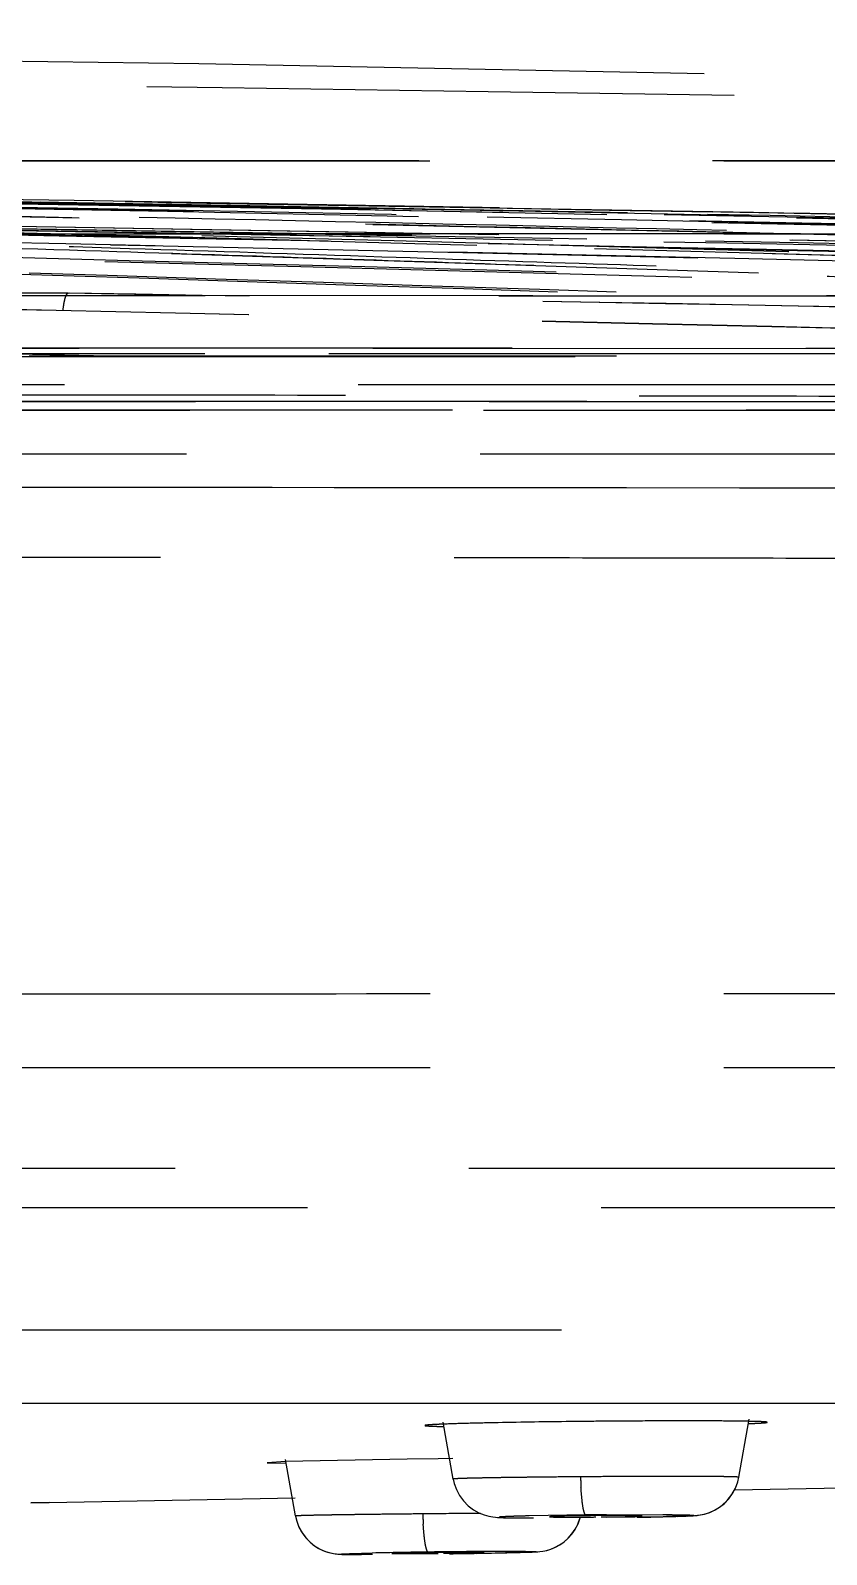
# Model space of a CAD drawing. Header units: millimetres. Extents: x 687 to 1107, y -116 to 478.
# Drawn here: x 954.598 to 956.319, y 329.173 to 332.471 of the extents above; entities that cross this region are included whole.
import ezdxf

# ---------------------------------------------------------------- set-up
doc = ezdxf.new("R2010")
doc.units = ezdxf.units.MM
doc.header["$LTSCALE"] = 0.1
doc.linetypes.add('HIDDENX2', pattern=[19.05, 12.7, -6.35])
doc.layers.add('HIDDEN', color=8, linetype='HIDDENX2')

msp = doc.modelspace()

# ---------------------------------------------------------------- linework, layer by layer
at = {"layer": 'HIDDEN'}
for p, q in [((954.6796, 331.9022), (949.9044, 331.9022)), ((957.5897, 331.8959), (951.5037, 331.8984)), ((953.7062, 331.8975), (959.3718, 331.8954)), ((951.5283, 331.7847), (957.652, 331.7822)), ((959.4495, 331.7817), (953.7408, 331.7839)), ((963.4856, 331.7657), (925.8486, 331.7657)), ((927.8361, 331.7656), (956.7883, 331.7656)), ((945.7182, 331.7721), (963.2813, 331.7721)), ((946.085, 331.7721), (963.2877, 331.7721)), ((945.7815, 331.7046), (963.2928, 331.7046)), ((963.131, 331.6493), (953.6724, 331.6493)), ((957.7062, 331.6681), (953.6734, 331.6682)), ((953.6849, 331.6683), (959.4959, 331.6683)), ((953.6653, 331.5545), (963.0315, 331.5545)), ((955.1209, 331.4815), (953.8861, 331.4825)), ((955.2548, 331.4814), (955.1209, 331.4815)), ((955.463, 331.4812), (955.2548, 331.4814)), ((955.5176, 331.4811), (955.463, 331.4812)), ((955.7079, 331.481), (955.5176, 331.4811)), ((955.7828, 331.4809), (955.7079, 331.481)), ((955.8399, 331.4809), (955.7828, 331.4809)), ((955.8871, 331.4809), (955.8399, 331.4809)), ((956.1309, 331.4807), (955.8871, 331.4809)), ((956.183, 331.4807), (956.1309, 331.4807)), ((956.6125, 331.4806), (956.183, 331.4807)), ((944.6673, 330.2268), (958.8297, 330.2268)), ((958.721, 330.0082), (946.9021, 330.0082)), ((925.3524, 329.9236), (963.9821, 329.9236)), ((959.5566, 329.659), (954.2395, 329.6581)), ((954.5632, 329.5004), (954.6043, 329.5004)), ((954.6043, 329.5004), (954.6397, 329.5004)), ((954.6397, 329.5004), (954.6808, 329.5004)), ((954.6808, 329.5004), (955.4517, 329.5005)), ((955.4517, 329.5005), (955.7262, 329.5005)), ((955.7262, 329.5005), (955.821, 329.5005)), ((955.821, 329.5005), (956.1431, 329.5006)), ((956.1431, 329.5006), (956.1916, 329.5006)), ((956.1916, 329.5006), (957.3373, 329.5007)), ((955.5121, 329.3362), (955.4904, 329.459)), ((956.1298, 329.3401), (956.152, 329.466)), ((955.1496, 329.3738), (955.1102, 329.3716)), ((955.1102, 329.3716), (955.1499, 329.3704)), ((955.4127, 329.3792), (955.1496, 329.3738)), ((955.1711, 329.2563), (955.1496, 329.3785)), ((955.4794, 329.3801), (955.4127, 329.3792)), ((955.5117, 329.3805), (955.4794, 329.3801)), ((955.5121, 329.3361), (955.5121, 329.3361)), ((955.8206, 329.3412), (955.7876, 329.341)), ((956.1205, 329.3128), (956.7992, 329.3253)), ((954.5989, 329.2848), (954.6385, 329.2854)), ((954.6385, 329.2854), (954.5989, 329.2848)), ((954.6385, 329.2854), (955.1705, 329.2952)), ((955.1712, 329.2563), (955.1733, 329.247)), ((955.4795, 329.2611), (955.4464, 329.2608)), ((955.799, 329.2585), (955.6768, 329.2565)), ((955.7225, 329.2549), (955.7206, 329.2546)), ((955.7836, 329.2565), (955.7225, 329.2549)), ((955.8206, 329.257), (955.809, 329.2569)), ((955.8434, 329.2589), (955.9652, 329.2592)), ((955.9661, 329.2546), (955.8447, 329.2527)), ((955.8576, 329.2545), (955.911, 329.2557)), ((955.911, 329.2557), (955.9187, 329.2561)), ((955.9187, 329.2561), (955.9206, 329.2565)), ((955.9844, 329.255), (955.9936, 329.2553)), ((955.9878, 329.2551), (956.002, 329.2556)), ((955.9973, 329.2554), (956.0095, 329.2558)), ((956.0057, 329.2557), (956.0162, 329.2561)), ((956.0132, 329.256), (956.0219, 329.2563)), ((956.0198, 329.2562), (956.027, 329.2566)), ((956.0254, 329.2565), (956.0314, 329.2569)), ((955.2767, 329.1731), (955.2825, 329.173)), ((955.3813, 329.1752), (955.3795, 329.175)), ((955.3795, 329.175), (955.4598, 329.1751)), ((955.4422, 329.1768), (955.3813, 329.1752)), ((955.4795, 329.1773), (955.4676, 329.1772)), ((955.5795, 329.1776), (955.5045, 329.1776)), ((955.5168, 329.1759), (955.57, 329.1771)), ((955.57, 329.1771), (955.5777, 329.1774)), ((955.5777, 329.1774), (955.5795, 329.1776))]:
    msp.add_line(p, q, dxfattribs=at)
for points in [[(963.6652, 332.1909), (960.8572, 332.2713), (957.9595, 332.3408), (954.9619, 332.3983), (951.8879, 332.4421), (948.7709, 332.4708)], [(956.1722, 331.9456), (954.4387, 332.0032), (952.7709, 332.054), (951.1688, 332.0969), (949.6324, 332.1314), (948.1617, 332.1572), (946.7567, 332.1742)], [(959.3728, 331.8953), (957.0874, 331.9627), (954.8974, 332.0242), (952.8028, 332.0774), (950.8036, 332.1207), (948.8998, 332.153), (947.0915, 332.1737)], [(961.7131, 331.8969), (959.106, 331.962), (956.6079, 332.0223), (954.2185, 332.0751), (951.938, 332.1186), (949.7664, 332.1512), (947.7036, 332.1724)], [(962.5689, 331.8999), (959.8995, 331.9679), (957.3414, 332.0281), (954.8948, 332.0792), (952.5595, 332.1202), (950.3358, 332.1509), (948.2234, 332.1712)], [(962.9272, 331.902), (960.2865, 331.9731), (957.7492, 332.0333), (955.3154, 332.0827), (952.9851, 332.1216), (950.7584, 332.1505), (948.6352, 332.17)], [(963.0447, 331.9027), (960.5221, 331.972), (958.0586, 332.0311), (955.6542, 332.0801), (953.3091, 332.1194), (951.0232, 332.1491), (948.7966, 332.1695)], [(963.2253, 331.9037), (960.8616, 331.9705), (958.5009, 332.0282), (956.1432, 332.0769), (953.7885, 332.1165), (951.4369, 332.147), (949.0883, 332.1685)], [(963.2297, 331.9037), (960.8711, 331.9705), (958.515, 332.0281), (956.1613, 332.0767), (953.8103, 332.1163), (951.4618, 332.1469), (949.1159, 332.1684)], [(963.2384, 331.9038), (960.9954, 331.9675), (958.7084, 332.0241), (956.3776, 332.0729), (954.0028, 332.1136), (951.5842, 332.1456), (949.1218, 332.1684)], [(955.5122, 329.3361), (955.5143, 329.3267), (955.519, 329.3135), (955.5258, 329.3007), (955.5344, 329.2889), (955.5445, 329.2785), (955.5558, 329.2699), (955.5677, 329.2632), (955.5791, 329.2585), (955.5893, 329.2557), (955.5978, 329.2542), (955.6035, 329.2535), (955.6079, 329.2532), (955.612, 329.2529), (955.616, 329.2527), (955.6206, 329.2526), (955.6258, 329.2524), (955.6317, 329.2523), (955.6383, 329.2522), (955.6457, 329.2521), (955.6539, 329.252)], [(956.0304, 329.2568), (956.0347, 329.2571), (956.0396, 329.2576), (956.0464, 329.2585), (956.0551, 329.2603), (956.0668, 329.2639), (956.0799, 329.2701), (956.0929, 329.2787), (956.1048, 329.2897), (956.1147, 329.3024), (956.1223, 329.3162), (956.1273, 329.3298), (956.1297, 329.3401)], [(956.0314, 329.2569), (956.0357, 329.2572), (956.0406, 329.2577), (956.0467, 329.2585), (956.0557, 329.2604), (956.0663, 329.2637), (956.0772, 329.2686), (956.0883, 329.2753), (956.0987, 329.2836), (956.1082, 329.2936), (956.1163, 329.305), (956.1204, 329.3128)], [(955.1712, 329.2562), (955.1738, 329.2453), (955.1787, 329.2321), (955.1854, 329.2199), (955.1935, 329.2089), (955.2026, 329.1994), (955.2126, 329.1915), (955.2232, 329.1851), (955.2337, 329.1802), (955.2441, 329.1769), (955.2532, 329.1749), (955.2599, 329.174), (955.2649, 329.1736), (955.2684, 329.1734), (955.2713, 329.1732), (955.2746, 329.1732)], [(955.1733, 329.247), (955.1779, 329.234), (955.1841, 329.2219), (955.1918, 329.2109), (955.2005, 329.2014), (955.21, 329.1933), (955.2202, 329.1867), (955.2305, 329.1816), (955.2407, 329.1778), (955.25, 329.1755), (955.2573, 329.1743), (955.2631, 329.1737), (955.2668, 329.1734), (955.2699, 329.1733), (955.2732, 329.1732), (955.2782, 329.1731)], [(955.714, 329.1819), (955.723, 329.1845), (955.7326, 329.1885), (955.7421, 329.1935), (955.7513, 329.1998), (955.7602, 329.2075), (955.7684, 329.2166), (955.7756, 329.227), (955.7817, 329.2385), (955.7863, 329.251)], [(955.7143, 329.1819), (955.7236, 329.1847), (955.7334, 329.1888), (955.7429, 329.194), (955.7522, 329.2005), (955.7609, 329.2083), (955.769, 329.2175), (955.7762, 329.2279), (955.7821, 329.2395), (955.7865, 329.252)], [(955.91, 329.2535), (955.9253, 329.2537), (955.9397, 329.254), (955.9532, 329.2543), (955.9657, 329.2546), (955.9773, 329.2548), (955.9878, 329.2551)], [(955.2825, 329.173), (955.2873, 329.173), (955.2929, 329.1729), (955.2991, 329.1729), (955.306, 329.1729), (955.3136, 329.1729)], [(955.5623, 329.1754), (955.5771, 329.1757), (955.5912, 329.176), (955.6044, 329.1762), (955.6168, 329.1765), (955.6283, 329.1767), (955.6388, 329.177), (955.6485, 329.1772)], [(955.6485, 329.1772), (955.6571, 329.1774), (955.6649, 329.1777), (955.6717, 329.1779)], [(955.6717, 329.1779), (955.6777, 329.1781), (955.6828, 329.1783), (955.6873, 329.1785), (955.6913, 329.1787), (955.695, 329.179), (955.6994, 329.1794), (955.706, 329.1802), (955.7143, 329.1819)]]:
    msp.add_lwpolyline(points, dxfattribs=at)
for centre, radius, start, end in [((944.5977, -285.4433), 617.5703, 88.2712144, 89.5829198), ((944.6133, -284.1569), 616.2838, 88.2696343, 89.5819234), ((937.4145, -462.2007), 794.2528, 88.5888431, 88.8865301), ((937.2706, -468.0452), 800.0986, 88.5888504, 88.8843634), ((944.5526, -285.1393), 617.1245, 88.8465343, 89.0597381), ((944.5592, -284.838), 616.8233, 88.8465843, 89.0596112), ((944.2526, -131.0619), 462.9471, 88.698692, 88.94804), ((956.042, 305.3277), 24.1344, 90.52555, 90.67857), ((956.5879, 329.3645), 0.8007, 181.6822, 183.2654), ((956.2399, 329.2866), 0.7939, 181.8631, 183.466), ((955.8136, 292.3735), 36.8891, 90.37594, 90.51887), ((955.8775, 323.1029), 6.1543, 90.63773, 90.87446), ((955.954, 315.1964), 14.0629, 90.45076, 90.63166), ((955.7592, 335.7871), 6.5333, 270.35956, 270.53835), ((955.8817, 322.7592), 6.4981, 90.32411, 90.53882), ((955.7637, 335.4089), 6.1551, 270.63772, 270.87443), ((955.6436, 315.2013), 13.9781, 90.76, 91.25583), ((955.5966, 320.0716), 9.1065, 90.81159, 90.97129), ((955.7515, 308.337), 20.8432, 90.68438, 90.80633), ((955.3538, 338.8705), 9.696, 270.62656, 270.7428), ((955.6044, 319.5521), 9.626, 90.59461, 90.74321), ((955.3624, 338.2815), 9.1069, 270.81158, 270.97129), ((955.7106, 311.7169), 17.463, 90.28298, 90.68264), ((955.3196, 343.1141), 13.9408, 270.75939, 271.25797)]:
    msp.add_arc(centre, radius, start, end, dxfattribs=at)
for points, knots in [([(926.277, 332.1897), (929.3414, 332.2665), (935.4713, 332.3816), (944.6676, 332.4392), (953.8638, 332.3816), (959.9937, 332.2665), (963.0581, 332.1897)], [0, 0, 0, 0, 0.25, 0.5, 0.75, 1, 1, 1, 1]), ([(944.667, 332.1871), (945.0706, 332.1871), (945.8772, 332.1873), (947.086, 332.188), (948.2918, 332.1887), (949.4933, 332.1892), (950.6887, 332.1893), (952.2636, 332.1891), (953.8207, 332.1889), (955.3507, 332.1886), (956.4552, 332.1885), (957.5152, 332.1883), (958.5133, 332.1881), (959.4275, 332.188), (960.2397, 332.188), (960.9373, 332.1881), (961.514, 332.1883), (961.9179, 332.1885), (962.183, 332.1887), (962.386, 332.1888), (962.5935, 332.189), (962.7982, 332.1893), (962.9371, 332.1895), (963.0298, 332.1897), (963.1085, 332.1898), (963.1986, 332.19), (963.2968, 332.1901), (963.3826, 332.1903), (963.4559, 332.1905), (963.5179, 332.1906), (963.5624, 332.1907), (963.5925, 332.1908), (963.6109, 332.1908), (963.6266, 332.1909), (963.6395, 332.1909), (963.6486, 332.1909), (963.6546, 332.1909), (963.6581, 332.1909), (963.6609, 332.1909), (963.663, 332.1909), (963.6644, 332.1909), (963.6652, 332.1909), (963.6655, 332.1909), (963.6656, 332.1909)], [0, 0, 0, 0, 0.063732, 0.127369, 0.190866, 0.254139, 0.317094, 0.379625, 0.502835, 0.562966, 0.621227, 0.677238, 0.730352, 0.778832, 0.821598, 0.85859, 0.888999, 0.912651, 0.922367, 0.930873, 0.9447, 0.955137, 0.963199, 0.966622, 0.969786, 0.975624, 0.980838, 0.985306, 0.989164, 0.992421, 0.995086, 0.996199, 0.997167, 0.997992, 0.998674, 0.999215, 0.999432, 0.999615, 0.999763, 0.999877, 0.999956, 0.999982, 1, 1, 1, 1]), ([(963.0581, 332.1897), (963.0099, 332.1896), (962.9009, 332.1894), (962.7273, 332.1892), (962.5183, 332.1889), (962.2824, 332.1888), (962.004, 332.1886), (961.6714, 332.1884), (961.2614, 332.1882), (960.7632, 332.1881), (960.1833, 332.1881), (959.534, 332.188), (958.8251, 332.1881), (958.0913, 332.1882), (957.3392, 332.1884), (956.6118, 332.1885), (955.8935, 332.1886), (955.151, 332.1887), (954.3579, 332.1888), (953.5595, 332.1889), (952.796, 332.189), (952.1156, 332.1891), (951.4776, 332.1892), (950.8784, 332.1893), (950.2728, 332.1893), (949.6846, 332.1894), (949.1184, 332.1894), (948.61, 332.1893), (948.1361, 332.1892), (947.711, 332.1891), (947.2993, 332.189), (946.907, 332.1888), (946.5204, 332.1886), (946.1455, 332.1885), (945.7764, 332.1883), (945.4099, 332.1881), (945.0402, 332.1879), (944.7916, 332.1879), (944.6672, 332.1879)], [0, 0, 0, 0, 0.007865, 0.01778, 0.028328, 0.041955, 0.056264, 0.073729, 0.096226, 0.123137, 0.154999, 0.190818, 0.229056, 0.270639, 0.310512, 0.35174, 0.389304, 0.427678, 0.472863, 0.518671, 0.557925, 0.597414, 0.62966, 0.661992, 0.695165, 0.728437, 0.757945, 0.787531, 0.811366, 0.835242, 0.856876, 0.878536, 0.899228, 0.919939, 0.939685, 0.959446, 0.979719, 1, 1, 1, 1]), ([(957.5897, 331.8959), (957.5143, 331.899), (957.3493, 331.8952), (957.0797, 331.8966), (956.7641, 331.9065), (956.4159, 331.9368), (956.0499, 331.9493), (955.6666, 331.9627), (955.2456, 331.977), (954.7637, 331.9927), (954.2148, 332.0102), (953.5965, 332.0292), (952.9016, 332.0505), (952.1244, 332.0723), (951.2575, 332.0951), (950.2935, 332.118), (949.2219, 332.1401), (948.0308, 332.1601), (947.1956, 332.1702), (946.7563, 332.1743)], [0, 0, 0, 0, 0.020886, 0.045648, 0.074644, 0.108252, 0.142373, 0.175979, 0.214437, 0.258965, 0.309439, 0.366477, 0.430193, 0.501884, 0.581704, 0.670234, 0.76879, 0.878402, 1, 1, 1, 1]), ([(957.8552, 331.8957), (957.7787, 331.8988), (957.6129, 331.9051), (957.3439, 331.9147), (957.034, 331.9254), (956.679, 331.9373), (956.278, 331.9502), (955.8322, 331.9647), (955.3386, 331.9812), (954.7791, 332), (954.1433, 332.0194), (953.4188, 332.0418), (952.6086, 332.0649), (951.7039, 332.0893), (950.6998, 332.1139), (949.5857, 332.1377), (948.35, 332.1589), (947.4846, 332.1695), (947.0299, 332.1738)], [0, 0, 0, 0, 0.021231, 0.045963, 0.074553, 0.107144, 0.144367, 0.185681, 0.23072, 0.281188, 0.340774, 0.406927, 0.481984, 0.565314, 0.657643, 0.760226, 0.874042, 1, 1, 1, 1]), ([(959.3718, 331.8954), (959.0978, 331.9035), (958.4871, 331.9217), (957.5079, 331.9504), (956.3903, 331.9826), (955.1561, 332.0171), (953.7934, 332.0533), (952.3023, 332.0898), (950.6807, 332.1245), (948.9291, 332.1544), (947.7182, 332.1684), (947.0913, 332.1737)], [0, 0, 0, 0, 0.066936, 0.149212, 0.239255, 0.339989, 0.450754, 0.572156, 0.704266, 0.846881, 1, 1, 1, 1]), ([(947.3501, 332.1732), (947.9687, 332.1679), (949.1646, 332.1538), (950.8964, 332.1242), (952.5034, 332.0898), (953.9856, 332.0535), (955.3445, 332.0175), (956.5793, 331.9832), (957.7021, 331.9508), (958.6925, 331.922), (959.3133, 331.9037), (959.5935, 331.8954)], [0, 0, 0, 0, 0.151541, 0.292973, 0.424288, 0.545286, 0.656171, 0.757283, 0.847871, 0.931329, 1, 1, 1, 1]), ([(947.7034, 332.1724), (948.2655, 332.1681), (949.3895, 332.1572), (951.028, 332.1351), (952.619, 332.1083), (954.1148, 332.0789), (955.5627, 332.0473), (956.9157, 332.0158), (958.2209, 331.9841), (959.432, 331.954), (960.5958, 331.9248), (961.3405, 331.9062), (961.7127, 331.8969)], [0, 0, 0, 0, 0.120335, 0.240664, 0.350842, 0.461011, 0.560979, 0.660907, 0.750759, 0.840507, 0.920287, 1, 1, 1, 1]), ([(961.8164, 331.8971), (961.4444, 331.9065), (960.6999, 331.9252), (959.5385, 331.9544), (958.3317, 331.9846), (957.0346, 332.0162), (955.6917, 332.0476), (954.2577, 332.0789), (952.7777, 332.108), (951.2063, 332.1346), (949.5894, 332.1566), (948.481, 332.1676), (947.9268, 332.1719)], [0, 0, 0, 0, 0.08037, 0.160806, 0.250878, 0.341052, 0.440986, 0.540952, 0.650799, 0.760646, 0.880321, 1, 1, 1, 1]), ([(962.5688, 331.8999), (961.1348, 331.9374), (958.1072, 332.0154), (953.3255, 332.116), (949.9774, 332.1583), (948.2233, 332.1712)], [0, 0, 0, 0, 0.299917, 0.633249, 1, 1, 1, 1]), ([(948.4045, 332.1707), (950.1375, 332.1577), (953.4487, 332.1155), (958.1828, 332.0157), (961.1838, 331.9378), (962.607, 331.9001)], [0, 0, 0, 0, 0.366003, 0.699335, 1, 1, 1, 1]), ([(948.6352, 332.17), (950.3378, 332.1576), (953.6287, 332.1188), (958.3927, 332.0241), (961.4539, 331.9439), (962.9272, 331.902)], [0, 0, 0, 0, 0.357344, 0.690675, 1, 1, 1, 1]), ([(962.9509, 331.9021), (961.4868, 331.9441), (958.447, 332.0241), (953.7196, 332.1184), (950.4561, 332.1571), (948.7687, 332.1695)], [0, 0, 0, 0, 0.309778, 0.643109, 1, 1, 1, 1]), ([(963.0446, 331.9027), (961.5539, 331.9462), (958.4801, 332.0271), (953.7307, 332.1198), (950.472, 332.1574), (948.7965, 332.1695)], [0, 0, 0, 0, 0.313961, 0.647293, 1, 1, 1, 1]), ([(948.9046, 332.1691), (950.5673, 332.157), (953.8034, 332.1194), (958.5228, 332.027), (961.5794, 331.9462), (963.0629, 331.9028)], [0, 0, 0, 0, 0.352257, 0.685588, 1, 1, 1, 1]), ([(949.0883, 332.1685), (950.6551, 332.1571), (953.7928, 332.1224), (958.5053, 332.0342), (961.6507, 331.9512), (963.2253, 331.9037)], [0, 0, 0, 0, 0.332426, 0.665759, 1, 1, 1, 1]), ([(963.2299, 331.9037), (961.6584, 331.9512), (958.5188, 332.0341), (953.814, 332.1223), (950.6807, 332.157), (949.1159, 332.1684)], [0, 0, 0, 0, 0.334113, 0.667441, 1, 1, 1, 1]), ([(957.6413, 331.8379), (956.3932, 331.8839), (953.9415, 331.9658), (950.3306, 332.067), (947.9675, 332.1044), (946.8083, 332.1163)], [0, 0, 0, 0, 0.345747, 0.679093, 1, 1, 1, 1]), ([(946.9775, 332.1158), (948.1369, 332.1037), (950.4993, 332.066), (954.1075, 331.9647), (956.5563, 331.8834), (957.8025, 331.8378)], [0, 0, 0, 0, 0.321217, 0.65454, 1, 1, 1, 1]), ([(947.1404, 332.1158), (948.4567, 332.1031), (951.1378, 332.0644), (955.231, 331.9607), (958.0079, 331.8815), (959.4204, 331.8374)], [0, 0, 0, 0, 0.321507, 0.654857, 1, 1, 1, 1]), ([(959.5434, 331.8374), (958.1362, 331.8811), (955.3687, 331.9599), (951.2878, 332.0635), (948.6139, 332.1024), (947.3004, 332.1153)], [0, 0, 0, 0, 0.344905, 0.678229, 1, 1, 1, 1]), ([(961.7542, 331.8392), (960.1454, 331.8816), (956.9802, 331.9584), (952.3108, 332.0623), (949.2499, 332.1015), (947.7457, 332.1147)], [0, 0, 0, 0, 0.344576, 0.677922, 1, 1, 1, 1]), ([(947.8839, 332.1142), (949.376, 332.1008), (952.4115, 332.0616), (957.0409, 331.9581), (960.1784, 331.8816), (961.7728, 331.8394)], [0, 0, 0, 0, 0.32224, 0.655564, 1, 1, 1, 1]), ([(948.2576, 332.1136), (949.7942, 332.1013), (952.9249, 332.0639), (957.7063, 331.9663), (960.951, 331.8869), (962.602, 331.8423)], [0, 0, 0, 0, 0.321331, 0.654667, 1, 1, 1, 1]), ([(962.571, 331.8425), (960.937, 331.8871), (957.7252, 331.9664), (952.9915, 332.0634), (949.8915, 332.1008), (948.3696, 332.1131)], [0, 0, 0, 0, 0.345234, 0.678561, 1, 1, 1, 1]), ([(962.9505, 331.8441), (961.363, 331.8892), (958.1879, 331.9735), (953.4246, 332.0611), (950.249, 332.1006), (948.6613, 332.1121)], [0, 0, 0, 0, 0.333376, 0.666709, 1, 1, 1, 1]), ([(948.7424, 332.1114), (950.3186, 332.0984), (953.4708, 332.0613), (958.1983, 331.9721), (961.3494, 331.8903), (962.9247, 331.8438)], [0, 0, 0, 0, 0.333361, 0.666693, 1, 1, 1, 1]), ([(948.8165, 332.1117), (950.3997, 332.0994), (953.5661, 332.0632), (958.3155, 331.9743), (961.4813, 331.8919), (963.0642, 331.8449)], [0, 0, 0, 0, 0.333299, 0.666632, 1, 1, 1, 1]), ([(963.0403, 331.8449), (961.4678, 331.8909), (958.3226, 331.9745), (953.6038, 332.0623), (950.4575, 332.0997), (948.8842, 332.1112)], [0, 0, 0, 0, 0.33331, 0.666643, 1, 1, 1, 1]), ([(963.8834, 332.0329), (963.8833, 332.0329), (963.883, 332.0329), (963.8822, 332.0329), (963.8808, 332.0329), (963.8787, 332.0329), (963.8759, 332.0329), (963.8724, 332.0329), (963.8664, 332.0329), (963.8573, 332.0329), (963.8443, 332.0329), (963.8287, 332.0329), (963.8103, 332.0328), (963.7802, 332.0327), (963.7357, 332.0326), (963.6738, 332.0325), (963.6005, 332.0323), (963.5148, 332.0322), (963.4166, 332.032), (963.3266, 332.0318), (963.2478, 332.0317), (963.1549, 332.0315), (963.0154, 332.0312), (962.8091, 332.031), (962.5995, 332.0308), (962.3941, 332.0306), (962.1245, 332.0304), (961.7126, 332.0302), (961.1237, 332.0301), (960.4103, 332.03), (959.5797, 332.03), (958.6456, 332.0301), (957.6281, 332.0303), (956.5504, 332.0304), (955.4305, 332.0306), (953.8837, 332.0308), (952.3124, 332.0311), (950.7254, 332.0313), (949.5227, 332.0312), (948.3143, 332.0307), (947.1013, 332.03), (945.8851, 332.0293), (945.0733, 332.029), (944.6671, 332.029)], [0, 0, 0, 0, 0.000018, 0.000044, 0.000122, 0.000234, 0.00038, 0.000561, 0.000776, 0.001311, 0.001985, 0.002801, 0.003758, 0.004858, 0.007491, 0.01071, 0.014522, 0.018937, 0.024088, 0.029858, 0.032987, 0.036376, 0.044374, 0.054763, 0.068576, 0.077093, 0.086843, 0.110664, 0.141389, 0.178788, 0.222043, 0.271058, 0.324611, 0.3809, 0.439303, 0.499452, 0.622372, 0.684611, 0.747218, 0.810128, 0.873273, 0.936586, 1, 1, 1, 1]), ([(944.6674, 332.0301), (945.0753, 332.0301), (945.8902, 332.0303), (947.1104, 332.0308), (948.3257, 332.0313), (949.5349, 332.0315), (950.7379, 332.0315), (952.3279, 332.0313), (954.2807, 332.0309), (956.1976, 332.0307), (957.6686, 332.0305), (958.6891, 332.0303), (959.4902, 332.0302), (960.0815, 332.0302), (960.4843, 332.0302), (960.8573, 332.0302), (961.1983, 332.0303), (961.506, 332.0304), (961.851, 332.0305), (962.2084, 332.0307), (962.5608, 332.0309), (962.8267, 332.0312), (963.0277, 332.0314), (963.1837, 332.0317), (963.3114, 332.032), (963.4216, 332.0322), (963.5432, 332.0324), (963.6658, 332.0327), (963.7783, 332.0329), (963.8459, 332.033), (963.876, 332.0331), (963.8835, 332.0331)], [0, 0, 0, 0, 0.063689, 0.12722, 0.190484, 0.253422, 0.316005, 0.378287, 0.501663, 0.620872, 0.677539, 0.731322, 0.780187, 0.802618, 0.82362, 0.843074, 0.860853, 0.87686, 0.891117, 0.91471, 0.932661, 0.94612, 0.956222, 0.964048, 0.970467, 0.976161, 0.981256, 0.989445, 0.995302, 0.998822, 1, 1, 1, 1]), ([(954.6685, 331.8652), (954.6691, 331.8704), (954.6702, 331.8777), (954.672, 331.8868), (954.6734, 331.8921), (954.6748, 331.8964), (954.6764, 331.8998), (954.6782, 331.9022), (954.6796, 331.9022)], [0, 0, 0, 0, 0.397963, 0.562548, 0.701616, 0.814151, 0.900163, 1, 1, 1, 1]), ([(950.1994, 331.6809), (950.4777, 331.681), (950.8947, 331.681), (951.4501, 331.6802), (952.0027, 331.6791), (952.5535, 331.6782), (953.1023, 331.679), (953.6462, 331.6805), (954.3207, 331.6828), (955.1221, 331.6823), (955.9108, 331.6804), (956.4321, 331.6796), (956.6901, 331.6794)], [0, 0, 0, 0, 0.128622, 0.192739, 0.256702, 0.384029, 0.447329, 0.510347, 0.635438, 0.759056, 0.88076, 1, 1, 1, 1]), ([(953.6724, 331.6493), (954.4122, 331.6493), (955.7527, 331.6492), (957.5781, 331.6493), (959.0535, 331.6493), (960.2415, 331.6493), (961.1872, 331.6493), (961.919, 331.6493), (962.4571, 331.649), (962.8389, 331.6493), (963.0448, 331.65), (963.1311, 331.6498)], [0, 0, 0, 0, 0.234635, 0.425168, 0.578946, 0.702579, 0.801963, 0.878897, 0.934701, 0.97261, 1, 1, 1, 1]), ([(949.7993, 331.3297), (950.4239, 331.3308), (951.6664, 331.3316), (953.2141, 331.3317), (954.4385, 331.3314), (955.1935, 331.331), (955.7899, 331.33), (956.2297, 331.3292), (956.6634, 331.3289), (956.9503, 331.3293), (957.0927, 331.3296)], [0, 0, 0, 0, 0.256904, 0.511089, 0.636606, 0.76055, 0.821626, 0.881952, 0.941438, 1, 1, 1, 1]), ([(944.6671, 330.3859), (945.4076, 330.3862), (946.8858, 330.3864), (949.0967, 330.3857), (951.2904, 330.3862), (953.1023, 330.386), (954.5314, 330.3862), (955.5791, 330.3866), (956.6018, 330.3873), (957.4349, 330.3878), (958.082, 330.3874), (958.6947, 330.3866), (959.4188, 330.3855), (960.2301, 330.3856), (960.745, 330.3861), (960.9883, 330.3862)], [0, 0, 0, 0, 0.136111, 0.271708, 0.406381, 0.539336, 0.604747, 0.669067, 0.731911, 0.792739, 0.82219, 0.850865, 0.905361, 0.95527, 1, 1, 1, 1]), ([(955.4902, 329.4549), (955.4872, 329.4548), (955.4815, 329.4546), (955.4736, 329.4542), (955.4668, 329.4538), (955.4613, 329.4535), (955.4569, 329.4531), (955.4541, 329.4528), (955.4525, 329.4526), (955.4517, 329.4524), (955.4513, 329.4523), (955.4511, 329.4521), (955.4511, 329.452)], [0, 0, 0, 0, 0.231334, 0.433303, 0.605312, 0.746773, 0.857108, 0.935802, 0.963253, 0.982845, 0.994759, 1, 1, 1, 1]), ([(955.4511, 329.452), (955.4511, 329.452), (955.4514, 329.4518), (955.4518, 329.4517), (955.4527, 329.4515), (955.4538, 329.4514), (955.4552, 329.4513), (955.4577, 329.4511), (955.4617, 329.4508), (955.4673, 329.4506), (955.4741, 329.4503), (955.482, 329.4501), (955.4877, 329.45), (955.4908, 329.4499)], [0, 0, 0, 0, 0.006213, 0.019328, 0.039975, 0.068282, 0.104291, 0.148017, 0.258625, 0.399775, 0.570828, 0.771125, 1, 1, 1, 1]), ([(955.7561, 329.4604), (955.704, 329.4598), (955.631, 329.4587), (955.5423, 329.4567), (955.5059, 329.4556), (955.4902, 329.4549)], [0, 0, 0, 0, 0.588602, 0.822908, 1, 1, 1, 1]), ([(956.1512, 329.4611), (956.1318, 329.4615), (956.0863, 329.4619), (956.0097, 329.4621), (955.9188, 329.4618), (955.8542, 329.4614), (955.8206, 329.4611)], [0, 0, 0, 0, 0.175702, 0.413328, 0.695148, 1, 1, 1, 1]), ([(956.1913, 329.459), (956.1913, 329.4591), (956.1911, 329.4592), (956.1906, 329.4594), (956.1898, 329.4595), (956.1887, 329.4596), (956.1873, 329.4598), (956.1847, 329.46), (956.1807, 329.4602), (956.1751, 329.4605), (956.1682, 329.4607), (956.1601, 329.4609), (956.1543, 329.461), (956.1512, 329.4611)], [0, 0, 0, 0, 0.005576, 0.018048, 0.038165, 0.06607, 0.101813, 0.145414, 0.256028, 0.39739, 0.568908, 0.76998, 1, 1, 1, 1]), ([(956.1515, 329.4562), (956.1546, 329.4563), (956.1603, 329.4565), (956.1684, 329.4569), (956.1752, 329.4573), (956.1809, 329.4576), (956.1848, 329.4579), (956.1873, 329.4582), (956.1887, 329.4583), (956.1898, 329.4585), (956.1906, 329.4587), (956.1911, 329.4588), (956.1913, 329.4589), (956.1913, 329.459)], [0, 0, 0, 0, 0.230123, 0.431313, 0.602916, 0.744282, 0.854773, 0.898282, 0.933958, 0.961823, 0.981925, 0.994402, 1, 1, 1, 1]), ([(955.7876, 329.341), (955.7692, 329.3409), (955.7333, 329.3406), (955.6892, 329.3401), (955.6558, 329.3397), (955.6327, 329.3394), (955.6113, 329.3391), (955.5915, 329.3388), (955.5737, 329.3384), (955.558, 329.3381), (955.5444, 329.3378), (955.5346, 329.3375), (955.5279, 329.3372), (955.5237, 329.3371), (955.5203, 329.3369), (955.5174, 329.3368), (955.5152, 329.3366), (955.5137, 329.3365), (955.5129, 329.3364), (955.5125, 329.3363), (955.5122, 329.3362), (955.5121, 329.3362), (955.5121, 329.3361)], [0, 0, 0, 0, 0.200363, 0.390788, 0.479862, 0.563812, 0.642005, 0.713808, 0.778602, 0.835883, 0.885215, 0.92616, 0.943352, 0.958294, 0.970969, 0.981364, 0.989464, 0.99526, 0.997291, 0.998747, 0.999632, 1, 1, 1, 1]), ([(956.1298, 329.3401), (956.1298, 329.3401), (956.1296, 329.3402), (956.1293, 329.3403), (956.1288, 329.3403), (956.1279, 329.3404), (956.1261, 329.3406), (956.1235, 329.3407), (956.1202, 329.3408), (956.1161, 329.3409), (956.1114, 329.341), (956.1059, 329.3412), (956.0998, 329.3413), (956.0902, 329.3414), (956.0767, 329.3415), (956.0587, 329.3416), (956.0384, 329.3417), (956.016, 329.3418), (955.9917, 329.3418), (955.9658, 329.3418), (955.9286, 329.3418), (955.8801, 329.3416), (955.8406, 329.3414), (955.8206, 329.3412)], [0, 0, 0, 0, 0.000399, 0.00135, 0.002895, 0.00504, 0.01112, 0.019572, 0.030371, 0.043488, 0.058896, 0.076567, 0.096474, 0.118576, 0.169097, 0.227567, 0.293418, 0.366071, 0.444833, 0.528947, 0.617657, 0.805468, 1, 1, 1, 1]), ([(955.799, 329.2584), (955.7984, 329.2585), (955.7975, 329.2594), (955.7967, 329.2609), (955.7956, 329.2636), (955.7943, 329.2682), (955.7922, 329.2788), (955.7901, 329.2959), (955.789, 329.3107), (955.7885, 329.3189)], [0, 0, 0, 0, 0.02943, 0.053031, 0.083841, 0.169096, 0.285948, 0.604285, 1, 1, 1, 1]), ([(955.4464, 329.2608), (955.4279, 329.2606), (955.392, 329.2602), (955.3479, 329.2597), (955.3146, 329.2593), (955.2916, 329.259), (955.2702, 329.2587), (955.2505, 329.2584), (955.2328, 329.2581), (955.2172, 329.2578), (955.2037, 329.2575), (955.1939, 329.2573), (955.1873, 329.2571), (955.1832, 329.2569), (955.1796, 329.2568), (955.1767, 329.2567), (955.1747, 329.2566), (955.1734, 329.2565), (955.1727, 329.2565), (955.1721, 329.2564), (955.1716, 329.2564), (955.1714, 329.2563), (955.1713, 329.2563), (955.1712, 329.2562)], [0, 0, 0, 0, 0.201704, 0.39161, 0.480414, 0.564246, 0.642383, 0.714099, 0.778677, 0.835582, 0.884513, 0.925186, 0.942336, 0.957315, 0.97009, 0.980633, 0.988917, 0.992204, 0.994917, 0.997053, 0.99861, 0.999588, 1, 1, 1, 1]), ([(955.4582, 329.1781), (955.4576, 329.1782), (955.4567, 329.1791), (955.4559, 329.1805), (955.4547, 329.1832), (955.4534, 329.1878), (955.4512, 329.1984), (955.4491, 329.2155), (955.4479, 329.2304), (955.4474, 329.2386)], [0, 0, 0, 0, 0.029099, 0.052432, 0.082983, 0.167844, 0.284529, 0.60325, 1, 1, 1, 1]), ([(955.6768, 329.2565), (955.6718, 329.2563), (955.6623, 329.2561), (955.6489, 329.2557), (955.6375, 329.2553), (955.6293, 329.255), (955.6237, 329.2547), (955.6203, 329.2546), (955.6175, 329.2544), (955.6154, 329.2542), (955.6141, 329.2541), (955.6133, 329.254), (955.6127, 329.2539), (955.6122, 329.2538), (955.6118, 329.2537), (955.6116, 329.2537), (955.6115, 329.2536), (955.6117, 329.2535), (955.6119, 329.2534), (955.6125, 329.2533), (955.6135, 329.2532), (955.6153, 329.253), (955.6176, 329.2529), (955.6205, 329.2527), (955.6239, 329.2526), (955.6279, 329.2525), (955.6342, 329.2524), (955.6434, 329.2522), (955.6559, 329.2521), (955.6702, 329.2519), (955.6803, 329.2519), (955.6856, 329.2519)], [0, 0, 0, 0, 0.108396, 0.204149, 0.286206, 0.353828, 0.382019, 0.406353, 0.426748, 0.443124, 0.449782, 0.455414, 0.460024, 0.463616, 0.466199, 0.467798, 0.468544, 0.469362, 0.471062, 0.473749, 0.482152, 0.49463, 0.511193, 0.531834, 0.556481, 0.585032, 0.617382, 0.693068, 0.782706, 0.885401, 1, 1, 1, 1]), ([(955.7206, 329.2546), (955.7206, 329.2545), (955.7208, 329.2545), (955.721, 329.2544), (955.7215, 329.2544), (955.7221, 329.2543), (955.723, 329.2543), (955.7244, 329.2542), (955.7266, 329.2541), (955.7298, 329.254), (955.7337, 329.254), (955.7381, 329.2539), (955.7453, 329.2538), (955.7555, 329.2538), (955.7691, 329.2537), (955.7842, 329.2538), (955.7947, 329.2538), (955.8002, 329.2539)], [0, 0, 0, 0, 0.001429, 0.005022, 0.010885, 0.019006, 0.029361, 0.041922, 0.073543, 0.113625, 0.161923, 0.218184, 0.282027, 0.430375, 0.60276, 0.794733, 1, 1, 1, 1]), ([(955.9206, 329.2565), (955.9206, 329.2565), (955.9204, 329.2565), (955.9202, 329.2566), (955.9197, 329.2566), (955.9188, 329.2567), (955.9173, 329.2568), (955.9149, 329.2569), (955.9119, 329.257), (955.9083, 329.2571), (955.904, 329.2571), (955.8973, 329.2572), (955.8876, 329.2573), (955.8747, 329.2573), (955.8603, 329.2573), (955.8502, 329.2572), (955.845, 329.2572)], [0, 0, 0, 0, 0.001431, 0.004996, 0.01081, 0.018863, 0.041589, 0.07296, 0.112741, 0.160697, 0.216588, 0.280088, 0.427943, 0.600231, 0.792804, 1, 1, 1, 1]), ([(955.9652, 329.2592), (955.9746, 329.2592), (955.9879, 329.2591), (956.0043, 329.2588), (956.0139, 329.2586), (956.0207, 329.2585), (956.0251, 329.2583), (956.0275, 329.2582), (956.0295, 329.258), (956.0309, 329.2579), (956.0317, 329.2577), (956.0321, 329.2577), (956.0323, 329.2575), (956.0321, 329.2574), (956.0319, 329.2574), (956.0316, 329.2573), (956.0309, 329.2572), (956.0297, 329.257), (956.0278, 329.2568), (956.0253, 329.2567), (956.0211, 329.2564), (956.0144, 329.2561), (956.0049, 329.2557), (955.9936, 329.2553), (955.9804, 329.255), (955.971, 329.2547), (955.9661, 329.2546)], [0, 0, 0, 0, 0.211948, 0.298299, 0.370419, 0.427574, 0.45031, 0.469031, 0.483663, 0.494198, 0.500664, 0.502406, 0.503261, 0.503993, 0.505557, 0.508098, 0.511644, 0.521778, 0.535987, 0.554261, 0.576531, 0.632727, 0.703908, 0.789399, 0.888445, 1, 1, 1, 1]), ([(955.338, 329.1729), (955.3285, 329.1729), (955.3153, 329.1729), (955.2988, 329.1729), (955.2892, 329.173), (955.2825, 329.1731), (955.2781, 329.1732), (955.2756, 329.1732), (955.2736, 329.1733), (955.2723, 329.1734), (955.2714, 329.1735), (955.2711, 329.1735), (955.2709, 329.1736), (955.271, 329.1737), (955.2712, 329.1737), (955.2716, 329.1738), (955.2723, 329.1739), (955.2735, 329.174), (955.2754, 329.1741), (955.2779, 329.1743), (955.2822, 329.1745), (955.2888, 329.1747), (955.2983, 329.175), (955.3147, 329.1755), (955.3279, 329.1758), (955.3373, 329.176)], [0, 0, 0, 0, 0.211946, 0.29825, 0.370296, 0.42735, 0.450027, 0.468683, 0.48324, 0.493687, 0.500039, 0.501697, 0.502404, 0.503008, 0.504537, 0.50707, 0.510619, 0.520779, 0.535028, 0.553352, 0.575679, 0.632007, 0.703342, 0.789008, 1, 1, 1, 1]), ([(955.6244, 329.1798), (955.6338, 329.1798), (955.6471, 329.1798), (955.6636, 329.1798), (955.6732, 329.1797), (955.68, 329.1796), (955.6844, 329.1795), (955.6869, 329.1795), (955.6889, 329.1794), (955.6902, 329.1793), (955.6911, 329.1792), (955.6915, 329.1792), (955.6917, 329.1791), (955.6915, 329.179), (955.6913, 329.179), (955.691, 329.1789), (955.6903, 329.1788), (955.6891, 329.1787), (955.6872, 329.1786), (955.6848, 329.1785), (955.6805, 329.1783), (955.6739, 329.178), (955.6644, 329.1777), (955.6481, 329.1772), (955.635, 329.1769), (955.6256, 329.1767)], [0, 0, 0, 0, 0.212371, 0.298927, 0.371245, 0.428584, 0.451406, 0.470206, 0.484908, 0.495499, 0.501994, 0.503722, 0.50449, 0.505043, 0.506503, 0.508966, 0.512445, 0.522465, 0.536576, 0.554762, 0.576953, 0.633014, 0.704086, 0.789493, 1, 1, 1, 1])]:
    msp.add_open_spline(points, degree=3, knots=knots, dxfattribs=at)

doc.saveas('drawing.dxf')
